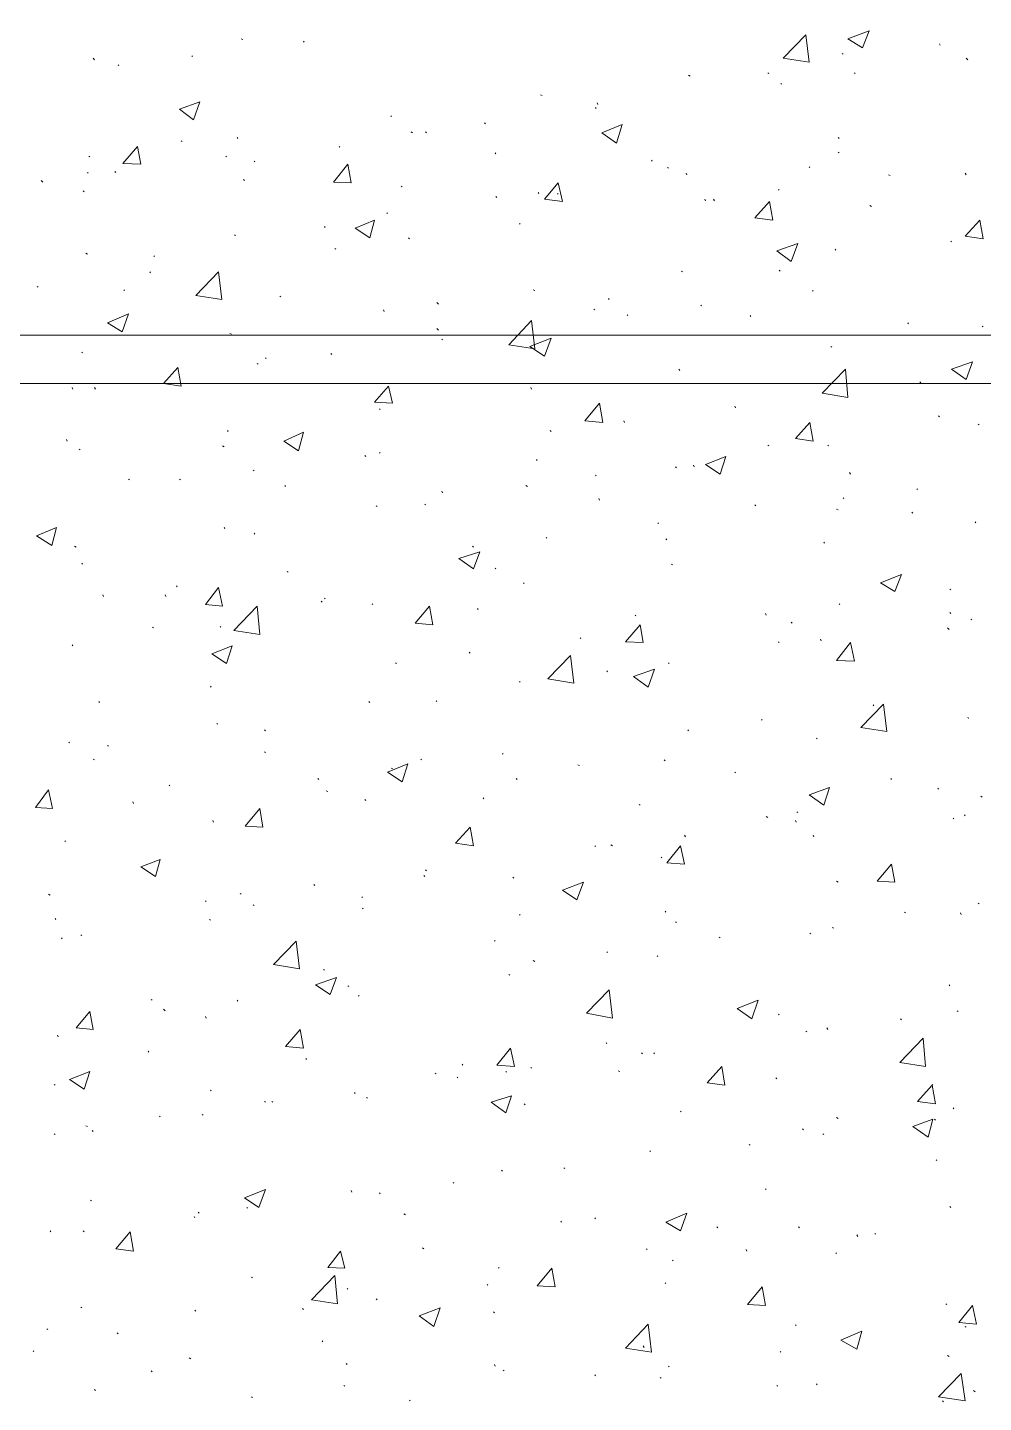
# Model space of a CAD drawing. Header units: millimetres. Extents: x 2928 to 3112, y 1220 to 1280.
# Drawn here: x 2974.982 to 2976.951, y 1254.415 to 1257.247 of the extents above; entities that cross this region are included whole.
import ezdxf

# ---------------------------------------------------------------- set-up
doc = ezdxf.new("R2010")
doc.units = ezdxf.units.MM

msp = doc.modelspace()

# ---------------------------------------------------------------- linework, layer by layer
at = {"color": 253, "linetype": 'Continuous', "lineweight": 5, "true_color": 0x9a9a9a}
for points in [[(2961.3116, 1241.9003), (2980.43854, 1241.9003), (2980.43854, 1247.74538), (2972.27343, 1247.74538), (2972.27343, 1256.61384), (2980.43854, 1256.61384), (2980.43854, 1261.45224), (2961.3116, 1261.45224), (2961.3116, 1249.1904)], [(2980.53854, 1247.84538), (2972.37343, 1247.84538), (2972.37343, 1256.51384), (2980.53854, 1256.51384)]]:
    msp.add_lwpolyline(points, dxfattribs=at)
at = {"color": 92, "linetype": 'Continuous', "lineweight": 13, "true_color": 0x00b800}
for points in [[(2975.42514, 1257.22218), (2975.4218, 1257.22385), (2975.4218, 1257.22385)], [(2976.53849, 1257.18385), (2976.58515, 1257.23218), (2976.58515, 1257.23218)], [(2976.59182, 1257.17552), (2976.58515, 1257.23218), (2976.58515, 1257.23218)], [(2976.67182, 1257.22385), (2976.71516, 1257.24052), (2976.71516, 1257.24052)], [(2976.67182, 1257.22385), (2976.70182, 1257.20552), (2976.70182, 1257.20552)], [(2976.70182, 1257.20552), (2976.71516, 1257.24052), (2976.71516, 1257.24052)], [(2975.55181, 1257.21718), (2975.55014, 1257.21885), (2975.55014, 1257.21885)], [(2976.66182, 1257.19218), (2976.66016, 1257.19385), (2976.66016, 1257.19385)], [(2976.86183, 1257.21052), (2976.86016, 1257.21385), (2976.86016, 1257.21385)], [(2975.12013, 1257.18052), (2975.1168, 1257.18385), (2975.1168, 1257.18385)], [(2975.17013, 1257.16885), (2975.16847, 1257.17052), (2975.16847, 1257.17052)], [(2975.3218, 1257.18718), (2975.32014, 1257.18885), (2975.32014, 1257.18885)], [(2976.53849, 1257.18385), (2976.59182, 1257.17552), (2976.59182, 1257.17552)], [(2976.91849, 1257.18052), (2976.91516, 1257.18385), (2976.91516, 1257.18385)], [(2976.34682, 1257.14718), (2976.34348, 1257.14885), (2976.34348, 1257.14885)], [(2976.50849, 1257.15218), (2976.50682, 1257.15385), (2976.50682, 1257.15385)], [(2976.68682, 1257.15218), (2976.68516, 1257.15385), (2976.68516, 1257.15385)], [(2976.04181, 1257.10718), (2976.03848, 1257.10885), (2976.03848, 1257.10885)], [(2976.53515, 1257.13051), (2976.53349, 1257.13218), (2976.53349, 1257.13218)], [(2975.29514, 1257.07885), (2975.3368, 1257.09385), (2975.3368, 1257.09385)], [(2975.32347, 1257.05718), (2975.3368, 1257.09385), (2975.3368, 1257.09385)], [(2976.15348, 1257.08051), (2976.15181, 1257.08218), (2976.15181, 1257.08218)], [(2976.15681, 1257.08885), (2976.15515, 1257.09218), (2976.15515, 1257.09218)], [(2975.29514, 1257.07885), (2975.32347, 1257.05718), (2975.32347, 1257.05718)], [(2975.73181, 1257.06385), (2975.73014, 1257.06551), (2975.73014, 1257.06551)], [(2975.77514, 1257.03051), (2975.77181, 1257.03218), (2975.77181, 1257.03218)], [(2975.80348, 1257.03051), (2975.80181, 1257.03218), (2975.80181, 1257.03218)], [(2975.92514, 1257.04885), (2975.92348, 1257.05051), (2975.92348, 1257.05051)], [(2976.16515, 1257.03051), (2976.20682, 1257.04718), (2976.20682, 1257.04718)], [(2976.16515, 1257.03051), (2976.19515, 1257.00885), (2976.19515, 1257.00885)], [(2976.19515, 1257.00885), (2976.20682, 1257.04718), (2976.20682, 1257.04718)], [(2975.17847, 1256.96718), (2975.20847, 1257.00218), (2975.20847, 1257.00218)], [(2975.21513, 1256.96551), (2975.20847, 1257.00218), (2975.20847, 1257.00218)], [(2975.30014, 1257.01218), (2975.29847, 1257.01385), (2975.29847, 1257.01385)], [(2975.41514, 1257.01885), (2975.41347, 1257.02051), (2975.41347, 1257.02051)], [(2975.62514, 1257.00051), (2975.62347, 1257.00218), (2975.62347, 1257.00218)], [(2976.65349, 1257.01885), (2976.65182, 1257.02051), (2976.65182, 1257.02051)], [(2975.11013, 1256.98051), (2975.10847, 1256.98218), (2975.10847, 1256.98218)], [(2975.17847, 1256.96718), (2975.21513, 1256.96551), (2975.21513, 1256.96551)], [(2975.3918, 1256.98051), (2975.39014, 1256.98218), (2975.39014, 1256.98218)], [(2975.45014, 1256.97051), (2975.44847, 1256.97218), (2975.44847, 1256.97218)], [(2975.94681, 1256.98718), (2975.94515, 1256.98885), (2975.94515, 1256.98885)], [(2976.26848, 1256.97218), (2976.26682, 1256.97385), (2976.26682, 1256.97385)], [(2976.65349, 1256.98885), (2976.65182, 1256.99051), (2976.65182, 1256.99051)], [(2975.1068, 1256.94718), (2975.10513, 1256.94885), (2975.10513, 1256.94885)], [(2975.16347, 1256.94885), (2975.1618, 1256.95051), (2975.1618, 1256.95051)], [(2975.61181, 1256.92884), (2975.64181, 1256.96551), (2975.64181, 1256.96551)], [(2975.64847, 1256.92718), (2975.64181, 1256.96551), (2975.64181, 1256.96551)], [(2976.30182, 1256.95718), (2976.30015, 1256.95885), (2976.30015, 1256.95885)], [(2976.34015, 1256.94385), (2976.33848, 1256.94718), (2976.33848, 1256.94718)], [(2976.59349, 1256.95885), (2976.59182, 1256.96051), (2976.59182, 1256.96051)], [(2976.75849, 1256.94218), (2976.75516, 1256.94385), (2976.75516, 1256.94385)], [(2976.91516, 1256.94385), (2976.91349, 1256.94718), (2976.91349, 1256.94718)], [(2975.01347, 1256.92884), (2975.01013, 1256.93218), (2975.01013, 1256.93218)], [(2975.09847, 1256.90884), (2975.0968, 1256.91051), (2975.0968, 1256.91051)], [(2975.42847, 1256.93218), (2975.4268, 1256.93385), (2975.4268, 1256.93385)], [(2975.61181, 1256.92884), (2975.64847, 1256.92718), (2975.64847, 1256.92718)], [(2975.75348, 1256.91884), (2975.75181, 1256.92051), (2975.75181, 1256.92051)], [(2976.04681, 1256.89384), (2976.07515, 1256.92718), (2976.07515, 1256.92718)], [(2976.08348, 1256.88884), (2976.07515, 1256.92718), (2976.07515, 1256.92718)], [(2976.53015, 1256.91218), (2976.52849, 1256.91384), (2976.52849, 1256.91384)], [(2975.94848, 1256.89718), (2975.94681, 1256.89884), (2975.94681, 1256.89884)], [(2976.03515, 1256.90551), (2976.03348, 1256.90718), (2976.03348, 1256.90718)], [(2976.04681, 1256.89384), (2976.08348, 1256.88884), (2976.08348, 1256.88884)], [(2976.07515, 1256.90384), (2976.07348, 1256.90551), (2976.07348, 1256.90551)], [(2976.37848, 1256.89051), (2976.37682, 1256.89384), (2976.37682, 1256.89384)], [(2976.39682, 1256.89051), (2976.39515, 1256.89384), (2976.39515, 1256.89384)], [(2976.48015, 1256.85551), (2976.51015, 1256.88884), (2976.51015, 1256.88884)], [(2976.51682, 1256.85051), (2976.51015, 1256.88884), (2976.51015, 1256.88884)], [(2975.72348, 1256.86384), (2975.72181, 1256.86551), (2975.72181, 1256.86551)], [(2976.48015, 1256.85551), (2976.51682, 1256.85051), (2976.51682, 1256.85051)], [(2976.72016, 1256.87884), (2976.71682, 1256.88051), (2976.71682, 1256.88051)], [(2975.59514, 1256.83551), (2975.59347, 1256.83718), (2975.59347, 1256.83718)], [(2975.65681, 1256.83384), (2975.69681, 1256.85051), (2975.69681, 1256.85051)], [(2975.65681, 1256.83384), (2975.68681, 1256.81384), (2975.68681, 1256.81384)], [(2975.68681, 1256.81384), (2975.69681, 1256.85051), (2975.69681, 1256.85051)], [(2975.99681, 1256.84218), (2975.99515, 1256.84384), (2975.99515, 1256.84384)], [(2976.91349, 1256.81718), (2976.94349, 1256.85051), (2976.94349, 1256.85051)], [(2976.95016, 1256.81218), (2976.94349, 1256.85051), (2976.94349, 1256.85051)], [(2975.41014, 1256.81884), (2975.40847, 1256.82051), (2975.40847, 1256.82051)], [(2975.76848, 1256.81218), (2975.76681, 1256.81384), (2975.76681, 1256.81384)], [(2976.52515, 1256.78718), (2976.56849, 1256.80218), (2976.56849, 1256.80218)], [(2976.55515, 1256.76551), (2976.56849, 1256.80218), (2976.56849, 1256.80218)], [(2976.88516, 1256.80551), (2976.88349, 1256.80718), (2976.88349, 1256.80718)], [(2976.91349, 1256.81718), (2976.95016, 1256.81218), (2976.95016, 1256.81218)], [(2975.10513, 1256.78051), (2975.1018, 1256.78218), (2975.1018, 1256.78218)], [(2975.24347, 1256.77551), (2975.2418, 1256.77718), (2975.2418, 1256.77718)], [(2975.61681, 1256.79051), (2975.61514, 1256.79218), (2975.61514, 1256.79218)], [(2976.52515, 1256.78718), (2976.55515, 1256.76551), (2976.55515, 1256.76551)], [(2976.64682, 1256.78884), (2976.64516, 1256.79051), (2976.64516, 1256.79051)], [(2975.23514, 1256.74218), (2975.23347, 1256.74384), (2975.23347, 1256.74384)], [(2975.32847, 1256.69551), (2975.37514, 1256.74384), (2975.37514, 1256.74384)], [(2975.3818, 1256.68717), (2975.37514, 1256.74384), (2975.37514, 1256.74384)], [(2976.33182, 1256.74384), (2976.32848, 1256.74551), (2976.32848, 1256.74551)], [(2976.53182, 1256.74551), (2976.53015, 1256.74718), (2976.53015, 1256.74718)], [(2975.00347, 1256.71218), (2975.0018, 1256.71384), (2975.0018, 1256.71384)], [(2975.1818, 1256.70551), (2975.18013, 1256.70718), (2975.18013, 1256.70718)], [(2975.32847, 1256.69551), (2975.3818, 1256.68717), (2975.3818, 1256.68717)], [(2975.50347, 1256.69217), (2975.50181, 1256.69384), (2975.50181, 1256.69384)], [(2976.02681, 1256.70551), (2976.02348, 1256.70718), (2976.02348, 1256.70718)], [(2976.18015, 1256.68717), (2976.17848, 1256.68884), (2976.17848, 1256.68884)], [(2976.60015, 1256.70384), (2976.59849, 1256.70551), (2976.59849, 1256.70551)], [(2975.1468, 1256.63884), (2975.19013, 1256.65717), (2975.19013, 1256.65717)], [(2975.1768, 1256.62051), (2975.19013, 1256.65717), (2975.19013, 1256.65717)], [(2975.71681, 1256.66217), (2975.71514, 1256.66551), (2975.71514, 1256.66551)], [(2975.82848, 1256.67717), (2975.82514, 1256.68051), (2975.82514, 1256.68051)], [(2976.15015, 1256.66551), (2976.14848, 1256.66717), (2976.14848, 1256.66717)], [(2976.21848, 1256.65384), (2976.21682, 1256.65551), (2976.21682, 1256.65551)], [(2976.37015, 1256.67384), (2976.36848, 1256.67551), (2976.36848, 1256.67551)], [(2975.1468, 1256.63884), (2975.1768, 1256.62051), (2975.1768, 1256.62051)], [(2975.82848, 1256.62384), (2975.82514, 1256.62717), (2975.82514, 1256.62717)], [(2975.97348, 1256.59384), (2976.02015, 1256.64384), (2976.02015, 1256.64384)], [(2976.02681, 1256.58551), (2976.02015, 1256.64384), (2976.02015, 1256.64384)], [(2976.47182, 1256.65217), (2976.47015, 1256.65384), (2976.47015, 1256.65384)], [(2976.79682, 1256.63717), (2976.79516, 1256.63884), (2976.79516, 1256.63884)], [(2976.95016, 1256.63051), (2976.94849, 1256.63217), (2976.94849, 1256.63217)], [(2975.4018, 1256.61551), (2975.39847, 1256.61717), (2975.39847, 1256.61717)], [(2975.83681, 1256.60384), (2975.83514, 1256.60551), (2975.83514, 1256.60551)], [(2976.01681, 1256.59051), (2976.06015, 1256.60717), (2976.06015, 1256.60717)], [(2976.04681, 1256.57051), (2976.06015, 1256.60717), (2976.06015, 1256.60717)], [(2975.09513, 1256.57717), (2975.09347, 1256.57884), (2975.09347, 1256.57884)], [(2975.60847, 1256.57384), (2975.60681, 1256.57551), (2975.60681, 1256.57551)], [(2975.97348, 1256.59384), (2976.02681, 1256.58551), (2976.02681, 1256.58551)], [(2976.01681, 1256.59051), (2976.04681, 1256.57051), (2976.04681, 1256.57051)], [(2976.63849, 1256.58884), (2976.63682, 1256.59051), (2976.63682, 1256.59051)], [(2975.2618, 1256.51384), (2975.2918, 1256.54717), (2975.2918, 1256.54717)], [(2975.29847, 1256.50884), (2975.2918, 1256.54717), (2975.2918, 1256.54717)], [(2975.4568, 1256.55384), (2975.45514, 1256.55551), (2975.45514, 1256.55551)], [(2975.47347, 1256.56551), (2975.47181, 1256.56717), (2975.47181, 1256.56717)], [(2976.32515, 1256.54051), (2976.32348, 1256.54384), (2976.32348, 1256.54384)], [(2976.61849, 1256.49384), (2976.66682, 1256.54384), (2976.66682, 1256.54384)], [(2976.67182, 1256.48551), (2976.66682, 1256.54384), (2976.66682, 1256.54384)], [(2976.88516, 1256.54384), (2976.92849, 1256.55884), (2976.92849, 1256.55884)], [(2976.88516, 1256.54384), (2976.91516, 1256.52217), (2976.91516, 1256.52217)], [(2976.91516, 1256.52217), (2976.92849, 1256.55884), (2976.92849, 1256.55884)], [(2975.2618, 1256.51384), (2975.29847, 1256.50884), (2975.29847, 1256.50884)], [(2976.82182, 1256.51551), (2976.82016, 1256.51717), (2976.82016, 1256.51717)], [(2975.07513, 1256.50217), (2975.07347, 1256.50551), (2975.07347, 1256.50551)], [(2975.1218, 1256.50217), (2975.12013, 1256.50551), (2975.12013, 1256.50551)], [(2975.69681, 1256.47551), (2975.72514, 1256.50884), (2975.72514, 1256.50884)], [(2975.73348, 1256.47384), (2975.72514, 1256.50884), (2975.72514, 1256.50884)], [(2976.02015, 1256.50217), (2976.01848, 1256.50551), (2976.01848, 1256.50551)], [(2976.61849, 1256.49384), (2976.67182, 1256.48551), (2976.67182, 1256.48551)], [(2975.69681, 1256.47551), (2975.73348, 1256.47384), (2975.73348, 1256.47384)], [(2975.70848, 1256.4605), (2975.70681, 1256.46217), (2975.70681, 1256.46217)], [(2976.13015, 1256.43717), (2976.16015, 1256.47384), (2976.16015, 1256.47384)], [(2976.16682, 1256.43384), (2976.16015, 1256.47384), (2976.16015, 1256.47384)], [(2976.44015, 1256.46384), (2976.43849, 1256.46717), (2976.43849, 1256.46717)], [(2976.13015, 1256.43717), (2976.16682, 1256.43384), (2976.16682, 1256.43384)], [(2976.21182, 1256.43384), (2976.21015, 1256.43717), (2976.21015, 1256.43717)], [(2976.56349, 1256.4005), (2976.59349, 1256.43384), (2976.59349, 1256.43384)], [(2976.60015, 1256.3955), (2976.59349, 1256.43384), (2976.59349, 1256.43384)], [(2976.86016, 1256.4455), (2976.85849, 1256.44717), (2976.85849, 1256.44717)], [(2976.94183, 1256.42884), (2976.94016, 1256.4305), (2976.94016, 1256.4305)], [(2975.39514, 1256.4155), (2975.39347, 1256.41717), (2975.39347, 1256.41717)], [(2975.51014, 1256.3955), (2975.55014, 1256.41384), (2975.55014, 1256.41384)], [(2975.54014, 1256.3755), (2975.55014, 1256.41384), (2975.55014, 1256.41384)], [(2976.06015, 1256.4155), (2976.05848, 1256.41717), (2976.05848, 1256.41717)], [(2976.56349, 1256.4005), (2976.60015, 1256.3955), (2976.60015, 1256.3955)], [(2975.06347, 1256.3955), (2975.0618, 1256.39884), (2975.0618, 1256.39884)], [(2975.09013, 1256.37717), (2975.08847, 1256.37884), (2975.08847, 1256.37884)], [(2975.3868, 1256.38384), (2975.38347, 1256.3855), (2975.38347, 1256.3855)], [(2975.51014, 1256.3955), (2975.54014, 1256.3755), (2975.54014, 1256.3755)], [(2975.70848, 1256.3705), (2975.70681, 1256.37217), (2975.70681, 1256.37217)], [(2976.50849, 1256.3855), (2976.50682, 1256.38717), (2976.50682, 1256.38717)], [(2976.63182, 1256.3855), (2976.63016, 1256.38717), (2976.63016, 1256.38717)], [(2975.67847, 1256.36384), (2975.67681, 1256.3655), (2975.67681, 1256.3655)], [(2976.03181, 1256.3555), (2976.03015, 1256.35717), (2976.03015, 1256.35717)], [(2976.35515, 1256.34217), (2976.35348, 1256.3455), (2976.35348, 1256.3455)], [(2976.37848, 1256.34717), (2976.42015, 1256.36384), (2976.42015, 1256.36384)], [(2976.37848, 1256.34717), (2976.40849, 1256.32717), (2976.40849, 1256.32717)], [(2976.40849, 1256.32717), (2976.42015, 1256.36384), (2976.42015, 1256.36384)], [(2975.1918, 1256.3155), (2975.19013, 1256.31717), (2975.19013, 1256.31717)], [(2975.2968, 1256.3155), (2975.29514, 1256.31717), (2975.29514, 1256.31717)], [(2975.44847, 1256.33384), (2975.4468, 1256.3355), (2975.4468, 1256.3355)], [(2976.15348, 1256.32384), (2976.15181, 1256.3255), (2976.15181, 1256.3255)], [(2976.31848, 1256.3405), (2976.31682, 1256.34217), (2976.31682, 1256.34217)], [(2976.67682, 1256.32717), (2976.67516, 1256.3305), (2976.67516, 1256.3305)], [(2975.51347, 1256.30217), (2975.51181, 1256.30384), (2975.51181, 1256.30384)], [(2975.83681, 1256.28884), (2975.83514, 1256.29217), (2975.83514, 1256.29217)], [(2976.01181, 1256.30217), (2976.00848, 1256.30384), (2976.00848, 1256.30384)], [(2976.81516, 1256.2955), (2976.81349, 1256.29717), (2976.81349, 1256.29717)], [(2975.70181, 1256.2605), (2975.70014, 1256.26217), (2975.70014, 1256.26217)], [(2975.80181, 1256.26384), (2975.80014, 1256.2655), (2975.80014, 1256.2655)], [(2976.16015, 1256.27384), (2976.15848, 1256.27717), (2976.15848, 1256.27717)], [(2976.48182, 1256.26217), (2976.48015, 1256.26384), (2976.48015, 1256.26384)], [(2976.66349, 1256.27717), (2976.66182, 1256.27884), (2976.66182, 1256.27884)], [(2976.65182, 1256.25384), (2976.64849, 1256.2555), (2976.64849, 1256.2555)], [(2976.80516, 1256.24717), (2976.80349, 1256.24884), (2976.80349, 1256.24884)], [(2975.00013, 1256.2005), (2975.0418, 1256.21717), (2975.0418, 1256.21717)], [(2975.0318, 1256.1805), (2975.0418, 1256.21717), (2975.0418, 1256.21717)], [(2975.38847, 1256.2155), (2975.3868, 1256.21717), (2975.3868, 1256.21717)], [(2975.45014, 1256.20383), (2975.44847, 1256.2055), (2975.44847, 1256.2055)], [(2976.28182, 1256.2255), (2976.28015, 1256.22717), (2976.28015, 1256.22717)], [(2976.93516, 1256.22717), (2976.93349, 1256.22883), (2976.93349, 1256.22883)], [(2975.00013, 1256.2005), (2975.0318, 1256.1805), (2975.0318, 1256.1805)], [(2975.0818, 1256.17717), (2975.07847, 1256.17883), (2975.07847, 1256.17883)], [(2975.90014, 1256.17717), (2975.89848, 1256.17883), (2975.89848, 1256.17883)], [(2976.05181, 1256.1955), (2976.05015, 1256.19717), (2976.05015, 1256.19717)], [(2976.29848, 1256.19217), (2976.29682, 1256.19383), (2976.29682, 1256.19383)], [(2976.62349, 1256.1855), (2976.62182, 1256.18717), (2976.62182, 1256.18717)], [(2975.87014, 1256.15383), (2975.91348, 1256.16717), (2975.91348, 1256.16717)], [(2975.87014, 1256.15383), (2975.90014, 1256.13217), (2975.90014, 1256.13217)], [(2975.90014, 1256.13217), (2975.91348, 1256.16717), (2975.91348, 1256.16717)], [(2975.09513, 1256.14217), (2975.09347, 1256.14383), (2975.09347, 1256.14383)], [(2975.51847, 1256.1255), (2975.51681, 1256.12717), (2975.51681, 1256.12717)], [(2975.94681, 1256.13217), (2975.94515, 1256.13383), (2975.94515, 1256.13383)], [(2976.31015, 1256.1405), (2976.30848, 1256.14217), (2976.30848, 1256.14217)], [(2976.73849, 1256.10383), (2976.78182, 1256.1205), (2976.78182, 1256.1205)], [(2976.76849, 1256.0855), (2976.78182, 1256.1205), (2976.78182, 1256.1205)], [(2975.29014, 1256.0955), (2975.28847, 1256.09717), (2975.28847, 1256.09717)], [(2975.34847, 1256.05883), (2975.37514, 1256.09383), (2975.37514, 1256.09383)], [(2975.38347, 1256.0555), (2975.37514, 1256.09383), (2975.37514, 1256.09383)], [(2976.00515, 1256.10217), (2976.00348, 1256.10383), (2976.00348, 1256.10383)], [(2976.73849, 1256.10383), (2976.76849, 1256.0855), (2976.76849, 1256.0855)], [(2976.88349, 1256.08883), (2976.88183, 1256.0905), (2976.88183, 1256.0905)], [(2975.13847, 1256.0755), (2975.1368, 1256.07883), (2975.1368, 1256.07883)], [(2975.2668, 1256.0755), (2975.26514, 1256.07883), (2975.26514, 1256.07883)], [(2975.58847, 1256.06383), (2975.58681, 1256.0655), (2975.58681, 1256.0655)], [(2975.59514, 1256.0705), (2975.59347, 1256.07217), (2975.59347, 1256.07217)], [(2975.69347, 1256.05883), (2975.69181, 1256.0605), (2975.69181, 1256.0605)], [(2976.65516, 1256.05883), (2976.65349, 1256.0605), (2976.65349, 1256.0605)], [(2975.34847, 1256.05883), (2975.38347, 1256.0555), (2975.38347, 1256.0555)], [(2975.4068, 1256.0055), (2975.45514, 1256.0555), (2975.45514, 1256.0555)], [(2975.46014, 1255.99717), (2975.45514, 1256.0555), (2975.45514, 1256.0555)], [(2975.78014, 1256.0205), (2975.81014, 1256.0555), (2975.81014, 1256.0555)], [(2975.81681, 1256.01717), (2975.81014, 1256.0555), (2975.81014, 1256.0555)], [(2975.91014, 1256.04883), (2975.90848, 1256.0505), (2975.90848, 1256.0505)], [(2976.23515, 1256.0355), (2976.23348, 1256.03717), (2976.23348, 1256.03717)], [(2976.50349, 1256.03717), (2976.50182, 1256.0405), (2976.50182, 1256.0405)], [(2976.88349, 1256.0405), (2976.88183, 1256.04217), (2976.88183, 1256.04217)], [(2975.2418, 1256.0105), (2975.23847, 1256.01217), (2975.23847, 1256.01217)], [(2975.38014, 1256.01217), (2975.37847, 1256.01383), (2975.37847, 1256.01383)], [(2975.4068, 1256.0055), (2975.46014, 1255.99717), (2975.46014, 1255.99717)], [(2975.78014, 1256.0205), (2975.81681, 1256.01717), (2975.81681, 1256.01717)], [(2976.21348, 1255.98216), (2976.24348, 1256.01717), (2976.24348, 1256.01717)], [(2976.25015, 1255.9805), (2976.24348, 1256.01717), (2976.24348, 1256.01717)], [(2976.55682, 1256.0205), (2976.55515, 1256.02217), (2976.55515, 1256.02217)], [(2976.88016, 1256.00717), (2976.87683, 1256.0105), (2976.87683, 1256.0105)], [(2976.92683, 1256.02717), (2976.92516, 1256.02883), (2976.92516, 1256.02883)], [(2975.07513, 1255.97383), (2975.07347, 1255.9755), (2975.07347, 1255.9755)], [(2976.12181, 1255.98883), (2976.12015, 1255.9905), (2976.12015, 1255.9905)], [(2976.21348, 1255.98216), (2976.25015, 1255.9805), (2976.25015, 1255.9805)], [(2976.53015, 1255.9805), (2976.52849, 1255.98216), (2976.52849, 1255.98216)], [(2976.61682, 1255.98383), (2976.61515, 1255.98716), (2976.61515, 1255.98716)], [(2976.64849, 1255.94383), (2976.67682, 1255.9805), (2976.67682, 1255.9805)], [(2976.68516, 1255.94216), (2976.67682, 1255.9805), (2976.67682, 1255.9805)], [(2975.3618, 1255.95716), (2975.40347, 1255.97383), (2975.40347, 1255.97383)], [(2975.3618, 1255.95716), (2975.3918, 1255.93716), (2975.3918, 1255.93716)], [(2975.3918, 1255.93716), (2975.40347, 1255.97383), (2975.40347, 1255.97383)], [(2975.89348, 1255.95883), (2975.89181, 1255.9605), (2975.89181, 1255.9605)], [(2976.05348, 1255.9055), (2976.10015, 1255.95383), (2976.10015, 1255.95383)], [(2976.10681, 1255.89716), (2976.10015, 1255.95383), (2976.10015, 1255.95383)], [(2975.74181, 1255.93716), (2975.74014, 1255.93883), (2975.74014, 1255.93883)], [(2976.17682, 1255.9205), (2976.17515, 1255.92216), (2976.17515, 1255.92216)], [(2976.23015, 1255.9105), (2976.27348, 1255.9255), (2976.27348, 1255.9255)], [(2976.26015, 1255.88883), (2976.27348, 1255.9255), (2976.27348, 1255.9255)], [(2976.30348, 1255.93716), (2976.30182, 1255.93883), (2976.30182, 1255.93883)], [(2976.64849, 1255.94383), (2976.68516, 1255.94216), (2976.68516, 1255.94216)], [(2975.36014, 1255.88883), (2975.35847, 1255.8905), (2975.35847, 1255.8905)], [(2975.99681, 1255.89883), (2975.99515, 1255.9005), (2975.99515, 1255.9005)], [(2976.05348, 1255.9055), (2976.10681, 1255.89716), (2976.10681, 1255.89716)], [(2976.23015, 1255.9105), (2976.26015, 1255.88883), (2976.26015, 1255.88883)], [(2975.13013, 1255.85716), (2975.12847, 1255.85883), (2975.12847, 1255.85883)], [(2975.68681, 1255.85716), (2975.68514, 1255.85883), (2975.68514, 1255.85883)], [(2975.82514, 1255.85883), (2975.82348, 1255.8605), (2975.82348, 1255.8605)], [(2976.69849, 1255.8055), (2976.74516, 1255.85383), (2976.74516, 1255.85383)], [(2976.72516, 1255.8505), (2976.72349, 1255.85216), (2976.72349, 1255.85216)], [(2976.75182, 1255.79716), (2976.74516, 1255.85383), (2976.74516, 1255.85383)], [(2975.37347, 1255.81216), (2975.3718, 1255.81383), (2975.3718, 1255.81383)], [(2976.49515, 1255.8205), (2976.49349, 1255.82216), (2976.49349, 1255.82216)], [(2976.69849, 1255.8055), (2976.75182, 1255.79716), (2976.75182, 1255.79716)], [(2976.92016, 1255.82383), (2976.91849, 1255.82716), (2976.91849, 1255.82716)], [(2975.47181, 1255.79883), (2975.47014, 1255.8005), (2975.47014, 1255.8005)], [(2976.34348, 1255.79883), (2976.34182, 1255.8005), (2976.34182, 1255.8005)], [(2976.60849, 1255.78216), (2976.60682, 1255.78383), (2976.60682, 1255.78383)], [(2975.06847, 1255.77383), (2975.0668, 1255.7755), (2975.0668, 1255.7755)], [(2975.14847, 1255.76716), (2975.1468, 1255.76883), (2975.1468, 1255.76883)], [(2975.47181, 1255.75383), (2975.47014, 1255.75549), (2975.47014, 1255.75549)], [(2975.96181, 1255.75049), (2975.96015, 1255.75216), (2975.96015, 1255.75216)], [(2975.12013, 1255.73883), (2975.1168, 1255.74049), (2975.1168, 1255.74049)], [(2975.72348, 1255.71383), (2975.76514, 1255.73049), (2975.76514, 1255.73049)], [(2975.73348, 1255.72049), (2975.73181, 1255.72216), (2975.73181, 1255.72216)], [(2975.75348, 1255.69383), (2975.76514, 1255.73049), (2975.76514, 1255.73049)], [(2975.79348, 1255.73883), (2975.79181, 1255.74049), (2975.79181, 1255.74049)], [(2976.11848, 1255.72716), (2976.11515, 1255.72883), (2976.11515, 1255.72883)], [(2976.29515, 1255.73716), (2976.29348, 1255.73883), (2976.29348, 1255.73883)], [(2975.58181, 1255.69883), (2975.58014, 1255.70049), (2975.58014, 1255.70049)], [(2975.72348, 1255.71383), (2975.75348, 1255.69383), (2975.75348, 1255.69383)], [(2975.99015, 1255.69883), (2975.98848, 1255.70049), (2975.98848, 1255.70049)], [(2976.44015, 1255.71216), (2976.43849, 1255.71383), (2976.43849, 1255.71383)], [(2976.76182, 1255.69883), (2976.76016, 1255.70049), (2976.76016, 1255.70049)], [(2974.99847, 1255.64049), (2975.02513, 1255.67716), (2975.02513, 1255.67716)], [(2975.03347, 1255.63883), (2975.02513, 1255.67716), (2975.02513, 1255.67716)], [(2975.27514, 1255.68549), (2975.27347, 1255.68716), (2975.27347, 1255.68716)], [(2975.60014, 1255.67383), (2975.59681, 1255.67549), (2975.59681, 1255.67549)], [(2976.59182, 1255.66716), (2976.63349, 1255.68216), (2976.63349, 1255.68216)], [(2976.59182, 1255.66716), (2976.62182, 1255.64549), (2976.62182, 1255.64549)], [(2976.62182, 1255.64549), (2976.63349, 1255.68216), (2976.63349, 1255.68216)], [(2976.85849, 1255.67883), (2976.85682, 1255.68049), (2976.85682, 1255.68049)], [(2974.99847, 1255.64049), (2975.03347, 1255.63883), (2975.03347, 1255.63883)], [(2975.20013, 1255.64883), (2975.19847, 1255.65216), (2975.19847, 1255.65216)], [(2975.43014, 1255.60216), (2975.46014, 1255.63883), (2975.46014, 1255.63883)], [(2975.46681, 1255.60049), (2975.46014, 1255.63883), (2975.46014, 1255.63883)], [(2975.67847, 1255.65549), (2975.67681, 1255.65716), (2975.67681, 1255.65716)], [(2975.92181, 1255.65883), (2975.92014, 1255.66049), (2975.92014, 1255.66049)], [(2976.24348, 1255.64549), (2976.24182, 1255.64716), (2976.24182, 1255.64716)], [(2976.94849, 1255.66216), (2976.94516, 1255.66383), (2976.94516, 1255.66383)], [(2975.36514, 1255.61049), (2975.36347, 1255.61383), (2975.36347, 1255.61383)], [(2976.50682, 1255.62049), (2976.50349, 1255.62216), (2976.50349, 1255.62216)], [(2976.56515, 1255.61049), (2976.56349, 1255.61383), (2976.56349, 1255.61383)], [(2976.56849, 1255.63049), (2976.56682, 1255.63216), (2976.56682, 1255.63216)], [(2976.89016, 1255.61716), (2976.88849, 1255.61883), (2976.88849, 1255.61883)], [(2976.91349, 1255.62383), (2976.91183, 1255.62549), (2976.91183, 1255.62549)], [(2975.43014, 1255.60216), (2975.46681, 1255.60049), (2975.46681, 1255.60049)], [(2975.86348, 1255.56716), (2975.89348, 1255.60049), (2975.89348, 1255.60049)], [(2975.90014, 1255.56216), (2975.89348, 1255.60049), (2975.89348, 1255.60049)], [(2976.33682, 1255.58049), (2976.33515, 1255.58383), (2976.33515, 1255.58383)], [(2976.60182, 1255.58049), (2976.60015, 1255.58383), (2976.60015, 1255.58383)], [(2975.06013, 1255.57049), (2975.05847, 1255.57216), (2975.05847, 1255.57216)], [(2975.86348, 1255.56716), (2975.90014, 1255.56216), (2975.90014, 1255.56216)], [(2976.15181, 1255.56049), (2976.15015, 1255.56216), (2976.15015, 1255.56216)], [(2976.18682, 1255.56216), (2976.18348, 1255.56383), (2976.18348, 1255.56383)], [(2976.29848, 1255.52716), (2976.32682, 1255.56216), (2976.32682, 1255.56216)], [(2976.33515, 1255.52382), (2976.32682, 1255.56216), (2976.32682, 1255.56216)], [(2975.21513, 1255.51882), (2975.25514, 1255.53383), (2975.25514, 1255.53383)], [(2975.24514, 1255.49882), (2975.25514, 1255.53383), (2975.25514, 1255.53383)], [(2976.28848, 1255.53716), (2976.28682, 1255.53883), (2976.28682, 1255.53883)], [(2976.29848, 1255.52716), (2976.33515, 1255.52382), (2976.33515, 1255.52382)], [(2976.73182, 1255.48882), (2976.76182, 1255.52382), (2976.76182, 1255.52382)], [(2976.76849, 1255.48716), (2976.76182, 1255.52382), (2976.76182, 1255.52382)], [(2975.21513, 1255.51882), (2975.24514, 1255.49882), (2975.24514, 1255.49882)], [(2975.80014, 1255.49882), (2975.79848, 1255.50049), (2975.79848, 1255.50049)], [(2975.80348, 1255.51049), (2975.80181, 1255.51216), (2975.80181, 1255.51216)], [(2975.98348, 1255.49549), (2975.98181, 1255.49716), (2975.98181, 1255.49716)], [(2975.57347, 1255.48049), (2975.57181, 1255.48216), (2975.57181, 1255.48216)], [(2976.08348, 1255.47049), (2976.12681, 1255.48716), (2976.12681, 1255.48716)], [(2976.08348, 1255.47049), (2976.11348, 1255.45049), (2976.11348, 1255.45049)], [(2976.11348, 1255.45049), (2976.12681, 1255.48716), (2976.12681, 1255.48716)], [(2976.65182, 1255.48716), (2976.64849, 1255.48882), (2976.64849, 1255.48882)], [(2976.73182, 1255.48882), (2976.76849, 1255.48716), (2976.76849, 1255.48716)], [(2975.02847, 1255.46049), (2975.02513, 1255.46216), (2975.02513, 1255.46216)], [(2975.35014, 1255.44716), (2975.34847, 1255.44882), (2975.34847, 1255.44882)], [(2975.4218, 1255.46216), (2975.42014, 1255.46382), (2975.42014, 1255.46382)], [(2975.44847, 1255.43882), (2975.4468, 1255.44049), (2975.4468, 1255.44049)], [(2975.67181, 1255.45549), (2975.67014, 1255.45716), (2975.67014, 1255.45716)], [(2976.94183, 1255.44216), (2976.94016, 1255.44382), (2976.94016, 1255.44382)], [(2975.04013, 1255.41049), (2975.03847, 1255.41216), (2975.03847, 1255.41216)], [(2975.35847, 1255.40882), (2975.3568, 1255.41049), (2975.3568, 1255.41049)], [(2975.67347, 1255.43216), (2975.67181, 1255.43382), (2975.67181, 1255.43382)], [(2975.99681, 1255.41882), (2975.99515, 1255.42049), (2975.99515, 1255.42049)], [(2976.29682, 1255.42549), (2976.29515, 1255.42716), (2976.29515, 1255.42716)], [(2976.79016, 1255.42382), (2976.78849, 1255.42549), (2976.78849, 1255.42549)], [(2976.90516, 1255.42049), (2976.90349, 1255.42382), (2976.90349, 1255.42382)], [(2976.31848, 1255.40382), (2976.31682, 1255.40549), (2976.31682, 1255.40549)], [(2976.59515, 1255.38049), (2976.59349, 1255.38216), (2976.59349, 1255.38216)], [(2976.64182, 1255.39216), (2976.64016, 1255.39382), (2976.64016, 1255.39382)], [(2975.05347, 1255.37049), (2975.0518, 1255.37216), (2975.0518, 1255.37216)], [(2975.09347, 1255.37716), (2975.0918, 1255.37882), (2975.0918, 1255.37882)], [(2975.48847, 1255.31716), (2975.53514, 1255.36549), (2975.53514, 1255.36549)], [(2975.54181, 1255.30882), (2975.53514, 1255.36549), (2975.53514, 1255.36549)], [(2975.94515, 1255.36549), (2975.94348, 1255.36716), (2975.94348, 1255.36716)], [(2976.40849, 1255.37216), (2976.40682, 1255.37382), (2976.40682, 1255.37382)], [(2976.02681, 1255.32382), (2976.02348, 1255.32549), (2976.02348, 1255.32549)], [(2976.17682, 1255.34216), (2976.17515, 1255.34382), (2976.17515, 1255.34382)], [(2976.28015, 1255.33382), (2976.27848, 1255.33549), (2976.27848, 1255.33549)], [(2975.48847, 1255.31716), (2975.54181, 1255.30882), (2975.54181, 1255.30882)], [(2975.59347, 1255.30549), (2975.59181, 1255.30716), (2975.59181, 1255.30716)], [(2975.97515, 1255.29549), (2975.97348, 1255.29716), (2975.97348, 1255.29716)], [(2975.57514, 1255.27549), (2975.61847, 1255.29049), (2975.61847, 1255.29049)], [(2975.57514, 1255.27549), (2975.60514, 1255.25549), (2975.60514, 1255.25549)], [(2975.60514, 1255.25549), (2975.61847, 1255.29049), (2975.61847, 1255.29049)], [(2975.64347, 1255.27215), (2975.64181, 1255.27382), (2975.64181, 1255.27382)], [(2976.88183, 1255.27382), (2976.88016, 1255.27549), (2976.88016, 1255.27549)], [(2975.23847, 1255.24382), (2975.2368, 1255.24549), (2975.2368, 1255.24549)], [(2975.41514, 1255.24215), (2975.41347, 1255.24382), (2975.41347, 1255.24382)], [(2975.66514, 1255.25215), (2975.66347, 1255.25382), (2975.66347, 1255.25382)], [(2976.13348, 1255.21715), (2976.18015, 1255.26549), (2976.18015, 1255.26549)], [(2976.18682, 1255.20715), (2976.18015, 1255.26549), (2976.18015, 1255.26549)], [(2976.44349, 1255.22715), (2976.48682, 1255.24382), (2976.48682, 1255.24382)], [(2976.47349, 1255.20549), (2976.48682, 1255.24382), (2976.48682, 1255.24382)], [(2975.0818, 1255.18715), (2975.11013, 1255.22049), (2975.11013, 1255.22049)], [(2975.1168, 1255.18382), (2975.11013, 1255.22049), (2975.11013, 1255.22049)], [(2975.26514, 1255.22215), (2975.2618, 1255.22549), (2975.2618, 1255.22549)], [(2976.13348, 1255.21715), (2976.18682, 1255.20715), (2976.18682, 1255.20715)], [(2976.44349, 1255.22715), (2976.47349, 1255.20549), (2976.47349, 1255.20549)], [(2976.53015, 1255.21382), (2976.52849, 1255.21549), (2976.52849, 1255.21549)], [(2976.89849, 1255.22049), (2976.89683, 1255.22215), (2976.89683, 1255.22215)], [(2975.0818, 1255.18715), (2975.1168, 1255.18382), (2975.1168, 1255.18382)], [(2975.35014, 1255.20715), (2975.34847, 1255.21049), (2975.34847, 1255.21049)], [(2975.51347, 1255.14882), (2975.54347, 1255.18382), (2975.54347, 1255.18382)], [(2975.55014, 1255.14549), (2975.54347, 1255.18382), (2975.54347, 1255.18382)], [(2976.63016, 1255.18382), (2976.62849, 1255.18715), (2976.62849, 1255.18715)], [(2976.78182, 1255.20382), (2976.78016, 1255.20549), (2976.78016, 1255.20549)], [(2975.04513, 1255.16882), (2975.04347, 1255.17215), (2975.04347, 1255.17215)], [(2976.17515, 1255.15382), (2976.17348, 1255.15715), (2976.17348, 1255.15715)], [(2976.58682, 1255.17882), (2976.58515, 1255.18049), (2976.58515, 1255.18049)], [(2976.77849, 1255.11549), (2976.82682, 1255.16549), (2976.82682, 1255.16549)], [(2976.83182, 1255.10715), (2976.82682, 1255.16549), (2976.82682, 1255.16549)], [(2975.2318, 1255.13715), (2975.23014, 1255.13882), (2975.23014, 1255.13882)], [(2975.51347, 1255.14882), (2975.55014, 1255.14549), (2975.55014, 1255.14549)], [(2975.94848, 1255.11049), (2975.97681, 1255.14549), (2975.97681, 1255.14549)], [(2975.98515, 1255.10715), (2975.97681, 1255.14549), (2975.97681, 1255.14549)], [(2976.24848, 1255.13382), (2976.24682, 1255.13549), (2976.24682, 1255.13549)], [(2976.27348, 1255.13382), (2976.27182, 1255.13549), (2976.27182, 1255.13549)], [(2975.55681, 1255.12215), (2975.55514, 1255.12382), (2975.55514, 1255.12382)], [(2975.87848, 1255.11049), (2975.87681, 1255.11215), (2975.87681, 1255.11215)], [(2975.94848, 1255.11049), (2975.98515, 1255.10715), (2975.98515, 1255.10715)], [(2976.02015, 1255.10382), (2976.01848, 1255.10549), (2976.01848, 1255.10549)], [(2976.20182, 1255.09715), (2976.19848, 1255.09882), (2976.19848, 1255.09882)], [(2976.38182, 1255.07382), (2976.41182, 1255.10715), (2976.41182, 1255.10715)], [(2976.41849, 1255.06882), (2976.41182, 1255.10715), (2976.41182, 1255.10715)], [(2976.77849, 1255.11549), (2976.83182, 1255.10715), (2976.83182, 1255.10715)], [(2975.03847, 1255.06882), (2975.0368, 1255.07049), (2975.0368, 1255.07049)], [(2975.06847, 1255.08049), (2975.11013, 1255.09715), (2975.11013, 1255.09715)], [(2975.06847, 1255.08049), (2975.09847, 1255.06048), (2975.09847, 1255.06048)], [(2975.09847, 1255.06048), (2975.11013, 1255.09715), (2975.11013, 1255.09715)], [(2975.82348, 1255.09215), (2975.82181, 1255.09382), (2975.82181, 1255.09382)], [(2975.86848, 1255.08382), (2975.86681, 1255.08549), (2975.86681, 1255.08549)], [(2975.96848, 1255.09549), (2975.96681, 1255.09715), (2975.96681, 1255.09715)], [(2976.38182, 1255.07382), (2976.41849, 1255.06882), (2976.41849, 1255.06882)], [(2976.52515, 1255.08215), (2976.52349, 1255.08382), (2976.52349, 1255.08382)], [(2976.84682, 1255.06882), (2976.84516, 1255.07049), (2976.84516, 1255.07049)], [(2975.36014, 1255.05715), (2975.35847, 1255.05882), (2975.35847, 1255.05882)], [(2975.65681, 1255.05215), (2975.65514, 1255.05382), (2975.65514, 1255.05382)], [(2975.68181, 1255.04215), (2975.68014, 1255.04382), (2975.68014, 1255.04382)], [(2975.93681, 1255.03382), (2975.97848, 1255.04715), (2975.97848, 1255.04715)], [(2975.96681, 1255.01215), (2975.97848, 1255.04715), (2975.97848, 1255.04715)], [(2976.81516, 1255.03548), (2976.84516, 1255.06882), (2976.84516, 1255.06882)], [(2976.85182, 1255.03048), (2976.84516, 1255.06882), (2976.84516, 1255.06882)], [(2975.47181, 1255.03382), (2975.47014, 1255.03548), (2975.47014, 1255.03548)], [(2975.48681, 1255.03382), (2975.48514, 1255.03548), (2975.48514, 1255.03548)], [(2975.93681, 1255.03382), (2975.96681, 1255.01215), (2975.96681, 1255.01215)], [(2976.00681, 1255.02882), (2976.00515, 1255.03048), (2976.00515, 1255.03048)], [(2976.32848, 1255.01382), (2976.32682, 1255.01548), (2976.32682, 1255.01548)], [(2976.81516, 1255.03548), (2976.85182, 1255.03048), (2976.85182, 1255.03048)], [(2976.89016, 1255.02048), (2976.88849, 1255.02215), (2976.88849, 1255.02215)], [(2975.10513, 1254.98382), (2975.1018, 1254.98548), (2975.1018, 1254.98548)], [(2975.25514, 1255.00382), (2975.25347, 1255.00548), (2975.25347, 1255.00548)], [(2975.34347, 1255.00715), (2975.3418, 1255.00882), (2975.3418, 1255.00882)], [(2976.65182, 1255.00048), (2976.64849, 1255.00215), (2976.64849, 1255.00215)], [(2976.80516, 1254.98382), (2976.84682, 1254.99882), (2976.84682, 1254.99882)], [(2976.83682, 1254.96215), (2976.84682, 1254.99882), (2976.84682, 1254.99882)], [(2976.85182, 1254.99715), (2976.85016, 1254.99882), (2976.85016, 1254.99882)], [(2975.03847, 1254.96715), (2975.0368, 1254.96882), (2975.0368, 1254.96882)], [(2975.1168, 1254.97382), (2975.11513, 1254.97548), (2975.11513, 1254.97548)], [(2976.58015, 1254.97715), (2976.57849, 1254.97882), (2976.57849, 1254.97882)], [(2976.62182, 1254.96715), (2976.62015, 1254.96882), (2976.62015, 1254.96882)], [(2976.80516, 1254.98382), (2976.83682, 1254.96215), (2976.83682, 1254.96215)], [(2976.26515, 1254.93215), (2976.26348, 1254.93382), (2976.26348, 1254.93382)], [(2976.47015, 1254.94548), (2976.46849, 1254.94715), (2976.46849, 1254.94715)], [(2976.85516, 1254.91382), (2976.85349, 1254.91548), (2976.85349, 1254.91548)], [(2975.96015, 1254.89215), (2975.95848, 1254.89382), (2975.95848, 1254.89382)], [(2976.08848, 1254.89715), (2976.08681, 1254.89882), (2976.08681, 1254.89882)], [(2975.42847, 1254.83715), (2975.47181, 1254.85382), (2975.47181, 1254.85382)], [(2975.45847, 1254.81715), (2975.47181, 1254.85382), (2975.47181, 1254.85382)], [(2975.65014, 1254.84882), (2975.64847, 1254.85215), (2975.64847, 1254.85215)], [(2975.70848, 1254.84548), (2975.70681, 1254.84715), (2975.70681, 1254.84715)], [(2975.86014, 1254.86715), (2975.85848, 1254.86882), (2975.85848, 1254.86882)], [(2976.50349, 1254.85382), (2976.50182, 1254.85548), (2976.50182, 1254.85548)], [(2975.11347, 1254.83048), (2975.1118, 1254.83215), (2975.1118, 1254.83215)], [(2975.42847, 1254.83715), (2975.45847, 1254.81715), (2975.45847, 1254.81715)], [(2975.43514, 1254.81548), (2975.43347, 1254.81715), (2975.43347, 1254.81715)], [(2976.88349, 1254.81715), (2976.88183, 1254.81881), (2976.88183, 1254.81881)], [(2975.3268, 1254.79548), (2975.32514, 1254.79881), (2975.32514, 1254.79881)], [(2975.33514, 1254.80548), (2975.33347, 1254.80715), (2975.33347, 1254.80715)], [(2975.76014, 1254.80215), (2975.75681, 1254.80381), (2975.75681, 1254.80381)], [(2976.08181, 1254.78715), (2976.08015, 1254.78881), (2976.08015, 1254.78881)], [(2976.15181, 1254.79381), (2976.15015, 1254.79548), (2976.15015, 1254.79548)], [(2976.29682, 1254.78715), (2976.34015, 1254.80548), (2976.34015, 1254.80548)], [(2976.29682, 1254.78715), (2976.32682, 1254.76881), (2976.32682, 1254.76881)], [(2976.32682, 1254.76881), (2976.34015, 1254.80548), (2976.34015, 1254.80548)], [(2975.03013, 1254.76715), (2975.02847, 1254.76881), (2975.02847, 1254.76881)], [(2975.09847, 1254.76715), (2975.0968, 1254.76881), (2975.0968, 1254.76881)], [(2975.16347, 1254.73215), (2975.19347, 1254.76715), (2975.19347, 1254.76715)], [(2975.20013, 1254.72715), (2975.19347, 1254.76715), (2975.19347, 1254.76715)], [(2976.40349, 1254.77548), (2976.40182, 1254.77715), (2976.40182, 1254.77715)], [(2976.57182, 1254.77548), (2976.57015, 1254.77715), (2976.57015, 1254.77715)], [(2976.69182, 1254.75715), (2976.69016, 1254.76048), (2976.69016, 1254.76048)], [(2976.72849, 1254.76215), (2976.72682, 1254.76381), (2976.72682, 1254.76381)], [(2975.16347, 1254.73215), (2975.20013, 1254.72715), (2975.20013, 1254.72715)], [(2975.79848, 1254.73215), (2975.79514, 1254.73381), (2975.79514, 1254.73381)], [(2976.25848, 1254.73048), (2976.25682, 1254.73215), (2976.25682, 1254.73215)], [(2976.46349, 1254.72715), (2976.46182, 1254.73048), (2976.46182, 1254.73048)], [(2975.60014, 1254.69381), (2975.62681, 1254.72715), (2975.62681, 1254.72715)], [(2975.63514, 1254.69215), (2975.62681, 1254.72715), (2975.62681, 1254.72715)], [(2976.31182, 1254.70715), (2976.31015, 1254.70881), (2976.31015, 1254.70881)], [(2976.64849, 1254.72215), (2976.64682, 1254.72381), (2976.64682, 1254.72381)], [(2975.44514, 1254.67215), (2975.44347, 1254.67381), (2975.44347, 1254.67381)], [(2975.56681, 1254.62715), (2975.61514, 1254.67715), (2975.61514, 1254.67715)], [(2975.60014, 1254.69381), (2975.63514, 1254.69215), (2975.63514, 1254.69215)], [(2975.62014, 1254.61881), (2975.61514, 1254.67715), (2975.61514, 1254.67715)], [(2975.95348, 1254.69215), (2975.95181, 1254.69381), (2975.95181, 1254.69381)], [(2976.03181, 1254.65548), (2976.06181, 1254.69215), (2976.06181, 1254.69215)], [(2976.06848, 1254.65381), (2976.06181, 1254.69215), (2976.06181, 1254.69215)], [(2975.64181, 1254.64881), (2975.64014, 1254.65048), (2975.64014, 1254.65048)], [(2975.93015, 1254.65715), (2975.92848, 1254.65881), (2975.92848, 1254.65881)], [(2976.03181, 1254.65548), (2976.06848, 1254.65381), (2976.06848, 1254.65381)], [(2976.29682, 1254.66048), (2976.29515, 1254.66215), (2976.29515, 1254.66215)], [(2976.46515, 1254.61715), (2976.49515, 1254.65381), (2976.49515, 1254.65381)], [(2976.50182, 1254.61548), (2976.49515, 1254.65381), (2976.49515, 1254.65381)], [(2975.56681, 1254.62715), (2975.62014, 1254.61881), (2975.62014, 1254.61881)], [(2975.70181, 1254.62715), (2975.70014, 1254.62881), (2975.70014, 1254.62881)], [(2976.46515, 1254.61715), (2976.50182, 1254.61548), (2976.50182, 1254.61548)], [(2976.87516, 1254.61715), (2976.87349, 1254.61881), (2976.87349, 1254.61881)], [(2975.09347, 1254.61048), (2975.0918, 1254.61215), (2975.0918, 1254.61215)], [(2975.32847, 1254.60381), (2975.3268, 1254.60548), (2975.3268, 1254.60548)], [(2975.55014, 1254.60715), (2975.54847, 1254.60881), (2975.54847, 1254.60881)], [(2975.78848, 1254.59381), (2975.83181, 1254.61048), (2975.83181, 1254.61048)], [(2975.78848, 1254.59381), (2975.81848, 1254.57214), (2975.81848, 1254.57214)], [(2975.81848, 1254.57214), (2975.83181, 1254.61048), (2975.83181, 1254.61048)], [(2975.94348, 1254.60048), (2975.94181, 1254.60215), (2975.94181, 1254.60215)], [(2976.90016, 1254.58048), (2976.92849, 1254.61548), (2976.92849, 1254.61548)], [(2976.93683, 1254.57714), (2976.92849, 1254.61548), (2976.92849, 1254.61548)], [(2975.02347, 1254.56548), (2975.0218, 1254.56714), (2975.0218, 1254.56714)], [(2976.21348, 1254.52714), (2976.26015, 1254.57714), (2976.26015, 1254.57714)], [(2976.26682, 1254.51881), (2976.26015, 1254.57714), (2976.26015, 1254.57714)], [(2976.56515, 1254.57381), (2976.56349, 1254.57548), (2976.56349, 1254.57548)], [(2976.65682, 1254.54381), (2976.70016, 1254.56214), (2976.70016, 1254.56214)], [(2976.69016, 1254.52548), (2976.70016, 1254.56214), (2976.70016, 1254.56214)], [(2976.90016, 1254.58048), (2976.93683, 1254.57714), (2976.93683, 1254.57714)], [(2976.91516, 1254.57048), (2976.91349, 1254.57214), (2976.91349, 1254.57214)], [(2975.16847, 1254.55714), (2975.1668, 1254.55881), (2975.1668, 1254.55881)], [(2975.59014, 1254.54048), (2975.58847, 1254.54214), (2975.58847, 1254.54214)], [(2976.25182, 1254.52881), (2976.25015, 1254.53214), (2976.25015, 1254.53214)], [(2976.65682, 1254.54381), (2976.69016, 1254.52548), (2976.69016, 1254.52548)], [(2974.99513, 1254.52048), (2974.99346, 1254.52214), (2974.99346, 1254.52214)], [(2975.31847, 1254.50548), (2975.31514, 1254.50714), (2975.31514, 1254.50714)], [(2976.21348, 1254.52714), (2976.26682, 1254.51881), (2976.26682, 1254.51881)], [(2976.53349, 1254.51881), (2976.53182, 1254.52048), (2976.53182, 1254.52048)], [(2976.88016, 1254.51048), (2976.87683, 1254.51214), (2976.87683, 1254.51214)], [(2975.23847, 1254.47881), (2975.2368, 1254.48048), (2975.2368, 1254.48048)], [(2975.64014, 1254.49381), (2975.63847, 1254.49548), (2975.63847, 1254.49548)], [(2975.94515, 1254.49048), (2975.94348, 1254.49381), (2975.94348, 1254.49381)], [(2975.96348, 1254.48048), (2975.96181, 1254.48214), (2975.96181, 1254.48214)], [(2976.30348, 1254.48881), (2976.30182, 1254.49048), (2976.30182, 1254.49048)], [(2976.85849, 1254.42714), (2976.90516, 1254.47548), (2976.90516, 1254.47548)], [(2976.91349, 1254.41881), (2976.90516, 1254.47548), (2976.90516, 1254.47548)], [(2975.63514, 1254.44881), (2975.63347, 1254.45048), (2975.63347, 1254.45048)], [(2976.15181, 1254.47048), (2976.15015, 1254.47214), (2976.15015, 1254.47214)], [(2976.28682, 1254.46548), (2976.28515, 1254.46714), (2976.28515, 1254.46714)], [(2976.52682, 1254.44881), (2976.52515, 1254.45048), (2976.52515, 1254.45048)], [(2976.60849, 1254.45214), (2976.60682, 1254.45381), (2976.60682, 1254.45381)], [(2975.1218, 1254.44048), (2975.12013, 1254.44214), (2975.12013, 1254.44214)], [(2975.44514, 1254.42548), (2975.44347, 1254.42714), (2975.44347, 1254.42714)], [(2975.77014, 1254.41881), (2975.76848, 1254.42048), (2975.76848, 1254.42048)], [(2976.85849, 1254.42714), (2976.91349, 1254.41881), (2976.91349, 1254.41881)], [(2976.86849, 1254.41714), (2976.86683, 1254.41881), (2976.86683, 1254.41881)], [(2976.93349, 1254.43714), (2976.93016, 1254.44048), (2976.93016, 1254.44048)]]:
    msp.add_lwpolyline(points, dxfattribs=at)

doc.saveas('drawing.dxf')
